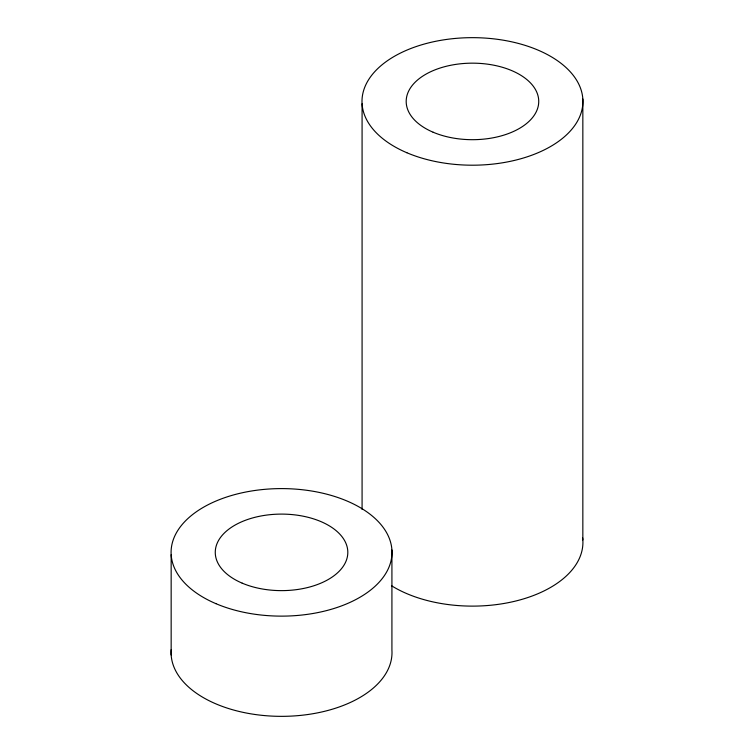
<?xml version="1.0" encoding="UTF-8"?>
<svg xmlns="http://www.w3.org/2000/svg" width="754" height="754" viewBox="0 0 754 754"><rect width="100%" height="100%" fill="white"/><g stroke="black" fill="none" stroke-linecap="round" stroke-linejoin="round"><path stroke-width="1.13" d="M582.842 99.038L582.842 539.958M391.92 549.977L391.92 650.193A110.461 63.77 0 0 1 281.082 716.347A110.461 63.77 0 0 1 171.196 649.656M362.08 103.807L362.08 509.459M171.158 554.746L171.158 654.962M582.644 537.847A110.461 63.77 0 0 1 516.424 600.853A110.461 63.77 0 0 1 391.496 585.726M215.946 603.671A110.461 63.77 0 0 0 391.298 559.506A110.461 63.77 0 0 0 237.369 493.917A110.461 63.77 0 0 0 215.946 603.671M242.185 583.153A66.277 38.266 0 0 0 347.396 556.65A66.277 38.266 0 0 0 255.041 517.291A66.277 38.266 0 0 0 242.185 583.153M406.868 152.742A110.461 63.77 0 0 0 582.22 108.567A110.461 63.77 0 0 0 428.291 42.978A110.461 63.77 0 0 0 406.868 152.742M433.107 132.214A66.277 38.266 0 0 0 538.318 105.711A66.277 38.266 0 0 0 445.963 66.352A66.277 38.266 0 0 0 433.107 132.214"/></g></svg>
